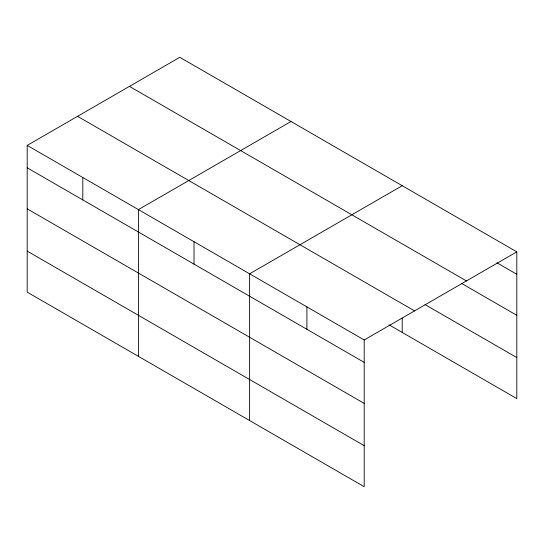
<?xml version="1.0" encoding="UTF-8"?>
<svg xmlns="http://www.w3.org/2000/svg" width="544" height="544" viewBox="0 0 544 544"><rect width="100%" height="100%" fill="white"/><g stroke="black" fill="none" stroke-linecap="round" stroke-linejoin="round"><path stroke-width="0.82" d="M364.194 403.403L364.194 339.966L27.2 145.404L27.2 292.142L364.194 486.703L364.194 403.403L27.2 208.842M389.055 324.836L516.8 398.596L516.8 251.858L179.806 57.297L27.2 145.404M291.013 121.502L138.407 209.61L138.407 356.347M402.22 185.708L249.614 273.816L249.614 420.553M364.194 339.966L516.8 251.858M496.971 262.82L516.8 274.264M129.445 86.374L466.439 280.935M461.713 283.492L516.8 315.296M424.993 304.558L516.8 357.564M77.561 116.334L414.555 310.889M27.2 167.817L364.194 362.372M27.2 251.11L364.194 445.672M402.22 318.206L402.22 332.445M306.904 306.891L306.904 329.297M194.011 241.713L194.011 264.119M82.804 177.507L82.804 199.913"/></g></svg>
